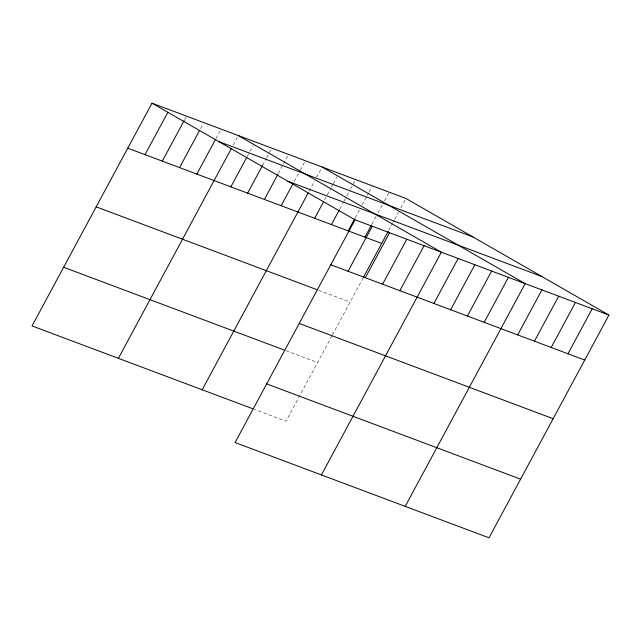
<?xml version="1.0" encoding="UTF-8"?>
<svg xmlns="http://www.w3.org/2000/svg" width="641" height="641" viewBox="0 0 641 641"><rect width="100%" height="100%" fill="white"/><g stroke="black" fill="none" stroke-linecap="round" stroke-linejoin="round"><path stroke-width="0.48" stroke-dasharray="3.21 2.4" d="M184.664 119.603L186.058 117.007M200.529 128.673L202.86 124.346M215.937 138.616L220.127 130.828M233.204 145.09L237.394 137.302M247.17 156.572L249.501 152.246M249.966 151.38L253.227 145.323M262.53 165.45L266.255 158.535M266.72 157.67L269.052 153.343M269.516 152.478L270.919 149.882M278.362 173.471L283.018 164.817M283.482 163.952L288.138 155.306M294.187 181.491L299.78 171.107M300.244 170.242L304.9 161.588M309.082 191.234L314.675 180.858M316.534 177.397L321.662 167.878M324.442 200.12L326.774 195.793M327.239 194.928L330.964 188.005M331.429 187.14L332.831 184.552M333.296 183.687L337.022 176.764M339.81 209.006L343.536 202.083M344.001 201.218L346.332 196.891M346.797 196.026L350.058 189.968M350.523 189.103L355.178 180.458M355.17 217.884L359.361 210.104M362.157 204.912L366.812 196.258M367.285 195.393L368.679 192.797M369.144 191.931L371.94 186.739M371.932 224.174L376.123 216.386M377.982 212.924L382.645 204.279M384.504 200.817L388.702 193.029M331.982 335.78L285.982 421.201L254.325 409.327M332.447 334.914L363.118 277.946M388.686 230.464L392.412 223.541M392.885 222.675L394.279 220.079M394.744 219.214L398.47 212.291M400.801 207.972L405.457 199.319M318.457 290.229L350.114 302.103M285.918 350.667L317.575 362.542"/><path stroke-width="0.96" d="M608.95 315.06L355.018 219.799L235.079 442.546L489.011 537.815L608.95 315.06L405.921 198.454L151.989 103.185L32.05 325.94L252.466 408.629M145.034 154.649L167.862 112.255M162.301 161.131L184.199 120.468M179.568 167.605L199.599 130.403M196.835 174.088L215.472 139.482M118.385 358.327L231.337 148.552M230.864 186.851L246.705 157.438M247.626 193.141L262.53 165.45M264.38 199.423L277.89 174.336M281.143 205.713L293.257 183.222M202.187 389.768L308.153 192.965M314.667 218.293L323.513 201.851M331.421 224.574L339.345 209.871M348.183 230.864L354.705 218.749M364.945 237.154L371.468 225.039M348.063 271.263L372.285 226.273M363.583 277.08L388.222 231.329M365.33 277.737L389.552 232.755M382.597 284.219L406.819 239.229M399.864 290.694L424.086 245.711M321.413 474.941L441.353 252.185L238.332 135.58M433.893 303.457L458.115 258.475M450.647 309.747L474.869 264.765M467.409 316.037L491.631 271.047M484.171 322.327L508.393 277.337M405.208 506.374L525.155 283.626L322.127 167.013M517.688 334.898L541.909 289.908M534.45 341.188L558.672 296.198M551.204 347.478L575.434 302.488M567.966 353.76L592.188 308.778M218.99 141.669L472.922 236.938M288.017 181.315L541.949 276.583M127.767 148.175L381.699 243.436M330.788 264.781L584.728 360.05M96.182 206.835L316.598 289.524M299.203 323.449L553.143 418.709M63.635 267.273L284.051 349.97M266.664 383.887L520.596 479.156M151.989 103.185L355.018 219.799"/></g></svg>
